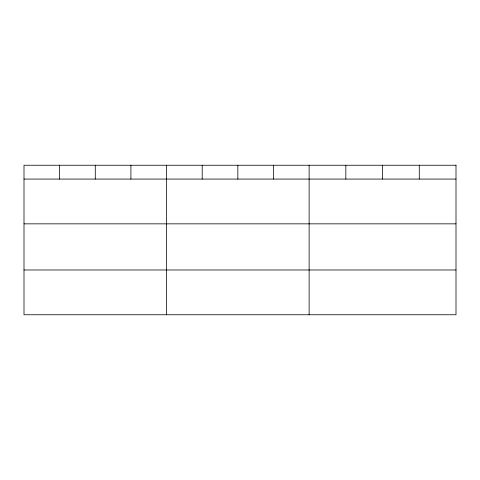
<?xml version="1.0" encoding="UTF-8"?>
<svg xmlns="http://www.w3.org/2000/svg" width="480" height="480" viewBox="0 0 480 480"><rect width="100%" height="100%" fill="white"/><g stroke="black" fill="none" stroke-linecap="round" stroke-linejoin="round"><path stroke-width="0.72" d="M24 179.076L456 179.076M24 223.848L456 223.848M24 269.982L456 269.982M419.28 165.246L419.28 179.076M382.56 165.246L382.56 179.076M345.84 165.246L345.84 179.076M309.12 165.246L309.12 314.754M273.48 165.246L273.48 179.076M237.84 165.246L237.84 179.076M202.2 165.246L202.2 179.076M166.56 165.246L166.56 314.754M130.92 165.246L130.92 179.076M95.28 165.246L95.28 179.076M59.64 165.246L59.64 179.076M456 165.246L24 165.246L24 314.754L456 314.754L456 165.246"/></g></svg>
